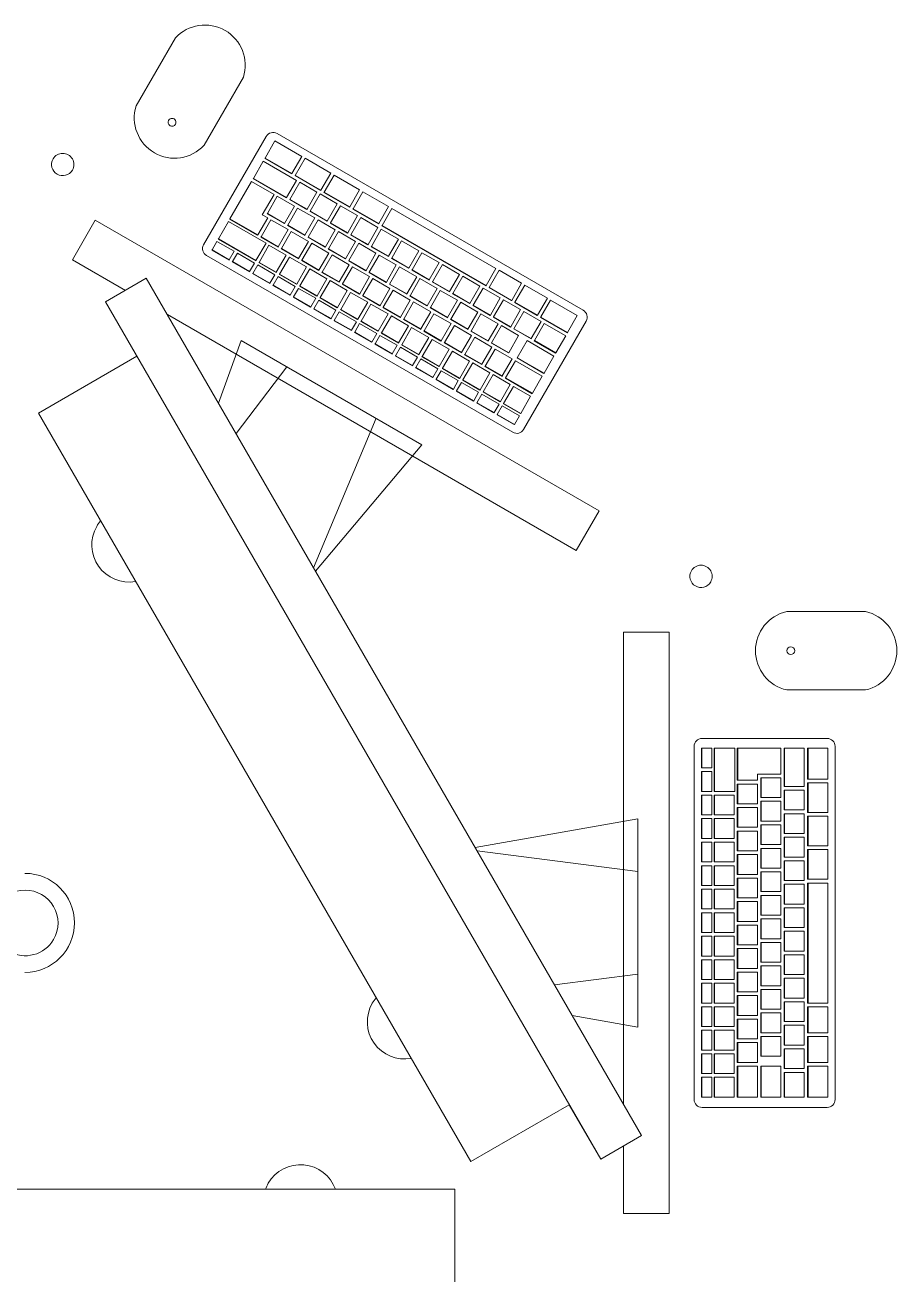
# Model space of a CAD drawing. Header units: millimetres. Extents: x 79795 to 317870, y -36033 to 97293.
# Drawn here: x 214530 to 215234, y 22509 to 23519 of the extents above; entities that cross this region are included whole.
import ezdxf

# ---------------------------------------------------------------- set-up
doc = ezdxf.new("R2010")
doc.units = ezdxf.units.MM
doc.header["$MEASUREMENT"] = 0
for name, color, linetype, lineweight in [('A-GENM', 8, 'CONTINUOUS', 9), ('E-ELEC-EQPM', 8, 'CONTINUOUS', 9), ('I-FURN', 8, 'CONTINUOUS', 9)]:
    doc.layers.add(name, color=color, linetype=linetype, lineweight=lineweight)

msp = doc.modelspace()

# ---------------------------------------------------------------- linework, layer by layer
at = {"layer": 'A-GENM'}
for p, q in [((214651.4, 23508.3), (214619.7, 23453.3)), ((214674.6, 23421.5), (214706.4, 23476.5)), ((214724.8, 23428.7), (214674.2, 23341)), ((214980.8, 23288.2), (214733.5, 23431)), ((214731.8, 23425), (214723.9, 23411.2)), ((214753.5, 23412.5), (214731.8, 23425)), ((214722.4, 23408.7), (214714.4, 23394.8)), ((214749.2, 23393.2), (214722.4, 23408.7)), ((214723.7, 23411), (214723.9, 23411.2)), ((214745.4, 23398.5), (214723.7, 23411)), ((214723.9, 23411.2), (214745.5, 23398.7)), ((214745.5, 23398.7), (214753.5, 23412.5)), ((214756.1, 23411), (214748.1, 23397.2)), ((214776.9, 23399), (214756.1, 23411)), ((214745.4, 23398.5), (214745.5, 23398.7)), ((214748, 23397), (214748.1, 23397.2)), ((214768.8, 23385), (214748, 23397)), ((214748.1, 23397.2), (214768.9, 23385.2)), ((214768.9, 23385.2), (214776.9, 23399)), ((214779.5, 23397.5), (214771.5, 23383.7)), ((214800.2, 23385.5), (214779.5, 23397.5)), ((214712.9, 23392.3), (214695.5, 23362.1)), ((214731.1, 23381.8), (214712.9, 23392.3)), ((214714.3, 23394.6), (214714.4, 23394.8)), ((214741.1, 23379.1), (214714.3, 23394.6)), ((214714.4, 23394.8), (214741.2, 23379.3)), ((214741.2, 23379.3), (214749.2, 23393.2)), ((214751.8, 23391.7), (214743.8, 23377.8)), ((214765.7, 23383.7), (214751.8, 23391.7)), ((214721.6, 23365.4), (214731.1, 23381.8)), ((214733.7, 23380.3), (214725.7, 23366.4)), ((214747.6, 23372.3), (214733.7, 23380.3)), ((214741.1, 23379.1), (214741.2, 23379.3)), ((214743.7, 23377.6), (214743.8, 23377.8)), ((214757.6, 23369.6), (214743.7, 23377.6)), ((214743.8, 23377.8), (214757.7, 23369.8)), ((214757.7, 23369.8), (214765.7, 23383.7)), ((214768.3, 23382.2), (214760.3, 23368.3)), ((214782.1, 23374.2), (214768.3, 23382.2)), ((214768.8, 23385), (214768.9, 23385.2)), ((214771.4, 23383.5), (214771.5, 23383.7)), ((214792.1, 23371.5), (214771.4, 23383.5)), ((214771.5, 23383.7), (214792.3, 23371.7)), ((214792.3, 23371.7), (214800.2, 23385.5)), ((214802.8, 23384), (214794.9, 23370.2)), ((214823.6, 23372), (214802.8, 23384)), ((214725.6, 23366.2), (214725.7, 23366.4)), ((214739.4, 23358.2), (214725.6, 23366.2)), ((214725.7, 23366.4), (214739.6, 23358.4)), ((214739.6, 23358.4), (214747.6, 23372.3)), ((214750.1, 23370.8), (214742.2, 23356.9)), ((214764, 23362.8), (214750.1, 23370.8)), ((214757.6, 23369.6), (214757.7, 23369.8)), ((214760.2, 23368.1), (214760.3, 23368.3)), ((214774, 23360.1), (214760.2, 23368.1)), ((214760.3, 23368.3), (214774.1, 23360.3)), ((214774.1, 23360.3), (214782.1, 23374.2)), ((214784.7, 23372.7), (214776.7, 23358.8)), ((214798.6, 23364.7), (214784.7, 23372.7)), ((214792.1, 23371.5), (214792.3, 23371.7)), ((214794.7, 23370), (214794.9, 23370.2)), ((214815.5, 23358), (214794.7, 23370)), ((214794.9, 23370.2), (214815.7, 23358.2)), ((214815.7, 23358.2), (214823.6, 23372)), ((214826.2, 23370.5), (214818.3, 23356.7)), ((214910.2, 23322), (214826.2, 23370.5)), ((214694.3, 23360), (214686.1, 23345.9)), ((214724.6, 23342.5), (214694.3, 23360)), ((214695.3, 23361.8), (214695.5, 23362.1)), ((214717.8, 23348.8), (214695.3, 23361.8)), ((214695.5, 23362.1), (214718, 23349.1)), ((214718, 23349.1), (214726, 23362.9)), ((214728.6, 23361.4), (214720.6, 23347.6)), ((214726, 23362.9), (214721.6, 23365.4)), ((214742.4, 23353.4), (214728.6, 23361.4)), ((214739.4, 23358.2), (214739.6, 23358.4)), ((214742, 23356.7), (214742.2, 23356.9)), ((214755.9, 23348.7), (214742, 23356.7)), ((214742.2, 23356.9), (214756, 23348.9)), ((214756, 23348.9), (214764, 23362.8)), ((214766.6, 23361.3), (214758.6, 23347.4)), ((214780.5, 23353.3), (214766.6, 23361.3)), ((214774, 23360.1), (214774.1, 23360.3)), ((214776.6, 23358.6), (214776.7, 23358.8)), ((214790.5, 23350.6), (214776.6, 23358.6)), ((214776.7, 23358.8), (214790.6, 23350.8)), ((214790.6, 23350.8), (214798.6, 23364.7)), ((214801.2, 23363.2), (214793.2, 23349.3)), ((214815, 23355.2), (214801.2, 23363.2)), ((214815.5, 23358), (214815.7, 23358.2)), ((214818.1, 23356.5), (214818.3, 23356.7)), ((214902.1, 23308), (214818.1, 23356.5)), ((214818.3, 23356.7), (214902.3, 23308.2)), ((214686, 23345.7), (214686.1, 23345.9)), ((214716.3, 23328.2), (214686, 23345.7)), ((214686.1, 23345.9), (214716.5, 23328.4)), ((214717.8, 23348.8), (214718, 23349.1)), ((214720.4, 23347.3), (214720.6, 23347.6)), ((214734.3, 23339.3), (214720.4, 23347.3)), ((214720.6, 23347.6), (214734.4, 23339.6)), ((214734.4, 23339.6), (214742.4, 23353.4)), ((214745, 23351.9), (214737, 23338.1)), ((214758.9, 23343.9), (214745, 23351.9)), ((214755.9, 23348.7), (214756, 23348.9)), ((214758.5, 23347.2), (214758.6, 23347.4)), ((214772.3, 23339.2), (214758.5, 23347.2)), ((214758.6, 23347.4), (214772.5, 23339.4)), ((214772.5, 23339.4), (214780.5, 23353.3)), ((214783.1, 23351.8), (214775.1, 23337.9)), ((214796.9, 23343.8), (214783.1, 23351.8)), ((214790.5, 23350.6), (214790.6, 23350.8)), ((214793.1, 23349.1), (214793.2, 23349.3)), ((214806.9, 23341.1), (214793.1, 23349.1)), ((214793.2, 23349.3), (214807.1, 23341.3)), ((214807.1, 23341.3), (214815, 23355.2)), ((214817.6, 23353.7), (214809.7, 23339.8)), ((214831.5, 23345.7), (214817.6, 23353.7)), ((214823.5, 23331.8), (214831.5, 23345.7)), ((214680.9, 23336.8), (214681, 23337)), ((214694.7, 23328.8), (214680.9, 23336.8)), ((214685, 23343.9), (214681, 23337)), ((214681, 23337), (214694.9, 23329)), ((214698.9, 23335.9), (214685, 23343.9)), ((214694.9, 23329), (214698.9, 23335.9)), ((214716.5, 23328.4), (214724.6, 23342.5)), ((214727, 23340.7), (214719, 23326.9)), ((214740.9, 23332.7), (214727, 23340.7)), ((214734.3, 23339.3), (214734.4, 23339.6)), ((214736.9, 23337.8), (214737, 23338.1)), ((214750.8, 23329.8), (214736.9, 23337.8)), ((214737, 23338.1), (214750.9, 23330.1)), ((214750.9, 23330.1), (214758.9, 23343.9)), ((214761.5, 23342.4), (214753.5, 23328.6)), ((214775.3, 23334.4), (214761.5, 23342.4)), ((214772.3, 23339.2), (214772.5, 23339.4)), ((214774.9, 23337.7), (214775.1, 23337.9)), ((214788.8, 23329.7), (214774.9, 23337.7)), ((214775.1, 23337.9), (214788.9, 23329.9)), ((214788.9, 23329.9), (214796.9, 23343.8)), ((214799.5, 23342.3), (214791.5, 23328.4)), ((214813.4, 23334.3), (214799.5, 23342.3)), ((214806.9, 23341.1), (214807.1, 23341.3)), ((214809.5, 23339.6), (214809.7, 23339.8)), ((214823.4, 23331.6), (214809.5, 23339.6)), ((214809.7, 23339.8), (214823.5, 23331.8)), ((214834.1, 23344.2), (214826.1, 23330.3)), ((214847.9, 23336.2), (214834.1, 23344.2)), ((214840, 23322.3), (214847.9, 23336.2)), ((214676.6, 23332.4), (214923.8, 23189.6)), ((214694.7, 23328.8), (214694.9, 23329)), ((214697.3, 23327.3), (214697.5, 23327.5)), ((214711.2, 23319.3), (214697.3, 23327.3)), ((214701.5, 23334.4), (214697.5, 23327.5)), ((214697.5, 23327.5), (214711.3, 23319.5)), ((214715.3, 23326.4), (214701.5, 23334.4)), ((214711.3, 23319.5), (214715.3, 23326.4)), ((214716.3, 23328.2), (214716.5, 23328.4)), ((214718.9, 23326.7), (214719, 23326.9)), ((214732.8, 23318.7), (214718.9, 23326.7)), ((214719, 23326.9), (214732.9, 23318.9)), ((214732.9, 23318.9), (214740.9, 23332.7)), ((214743.5, 23331.2), (214735.5, 23317.4)), ((214757.3, 23323.2), (214743.5, 23331.2)), ((214750.8, 23329.8), (214750.9, 23330.1)), ((214753.4, 23328.3), (214753.5, 23328.6)), ((214767.2, 23320.3), (214753.4, 23328.3)), ((214753.5, 23328.6), (214767.3, 23320.6)), ((214767.3, 23320.6), (214775.3, 23334.4)), ((214777.9, 23332.9), (214769.9, 23319.1)), ((214791.8, 23324.9), (214777.9, 23332.9)), ((214788.8, 23329.7), (214788.9, 23329.9)), ((214791.4, 23328.2), (214791.5, 23328.4)), ((214805.3, 23320.2), (214791.4, 23328.2)), ((214791.5, 23328.4), (214805.4, 23320.4)), ((214805.4, 23320.4), (214813.4, 23334.3)), ((214816, 23332.8), (214808, 23318.9)), ((214829.8, 23324.8), (214816, 23332.8)), ((214823.4, 23331.6), (214823.5, 23331.8)), ((214826, 23330.1), (214826.1, 23330.3)), ((214839.8, 23322.1), (214826, 23330.1)), ((214826.1, 23330.3), (214840, 23322.3)), ((214850.5, 23334.7), (214842.6, 23320.8)), ((214864.4, 23326.7), (214850.5, 23334.7)), ((214856.4, 23312.8), (214864.4, 23326.7)), ((214711.2, 23319.3), (214711.3, 23319.5)), ((214713.8, 23317.8), (214713.9, 23318)), ((214727.6, 23309.8), (214713.8, 23317.8)), ((214717.9, 23324.9), (214713.9, 23318)), ((214713.9, 23318), (214727.8, 23310)), ((214731.8, 23316.9), (214717.9, 23324.9)), ((214727.8, 23310), (214731.8, 23316.9)), ((214734.4, 23315.4), (214730.4, 23308.5)), ((214732.8, 23318.7), (214732.9, 23318.9)), ((214748.2, 23307.4), (214734.4, 23315.4)), ((214735.4, 23317.2), (214735.5, 23317.4)), ((214749.2, 23309.2), (214735.4, 23317.2)), ((214735.5, 23317.4), (214749.4, 23309.4)), ((214749.4, 23309.4), (214757.3, 23323.2)), ((214759.9, 23321.7), (214752, 23307.9)), ((214773.8, 23313.7), (214759.9, 23321.7)), ((214767.2, 23320.3), (214767.3, 23320.6)), ((214769.8, 23318.8), (214769.9, 23319.1)), ((214783.7, 23310.8), (214769.8, 23318.8)), ((214769.9, 23319.1), (214783.8, 23311.1)), ((214783.8, 23311.1), (214791.8, 23324.9)), ((214794.4, 23323.4), (214786.4, 23309.6)), ((214808.2, 23315.4), (214794.4, 23323.4)), ((214800.3, 23301.6), (214808.2, 23315.4)), ((214805.3, 23320.2), (214805.4, 23320.4)), ((214807.8, 23318.7), (214808, 23318.9)), ((214821.7, 23310.7), (214807.8, 23318.7)), ((214808, 23318.9), (214821.8, 23310.9)), ((214821.8, 23310.9), (214829.8, 23324.8)), ((214832.4, 23323.3), (214824.4, 23309.4)), ((214846.3, 23315.3), (214832.4, 23323.3)), ((214838.3, 23301.4), (214846.3, 23315.3)), ((214839.8, 23322.1), (214840, 23322.3)), ((214842.4, 23320.6), (214842.6, 23320.8)), ((214856.3, 23312.6), (214842.4, 23320.6)), ((214842.6, 23320.8), (214856.4, 23312.8)), ((214867, 23325.2), (214859, 23311.3)), ((214880.9, 23317.2), (214867, 23325.2)), ((214872.9, 23303.3), (214880.9, 23317.2)), ((214883.5, 23315.7), (214875.5, 23301.8)), ((214897.3, 23307.7), (214883.5, 23315.7)), ((214902.3, 23308.2), (214910.2, 23322)), ((214912.8, 23320.5), (214904.9, 23306.7)), ((214931, 23310), (214912.8, 23320.5)), ((214727.6, 23309.8), (214727.8, 23310)), ((214730.2, 23308.3), (214730.4, 23308.5)), ((214744.1, 23300.3), (214730.2, 23308.3)), ((214730.4, 23308.5), (214744.2, 23300.5)), ((214744.2, 23300.5), (214748.2, 23307.4)), ((214750.8, 23305.9), (214746.8, 23299)), ((214749.2, 23309.2), (214749.4, 23309.4)), ((214764.7, 23297.9), (214750.8, 23305.9)), ((214751.8, 23307.7), (214752, 23307.9)), ((214765.7, 23299.7), (214751.8, 23307.7)), ((214752, 23307.9), (214765.8, 23299.9)), ((214765.8, 23299.9), (214773.8, 23313.7)), ((214776.4, 23312.2), (214768.4, 23298.4)), ((214790.2, 23304.2), (214776.4, 23312.2)), ((214783.7, 23310.8), (214783.8, 23311.1)), ((214786.3, 23309.3), (214786.4, 23309.6)), ((214800.1, 23301.3), (214786.3, 23309.3)), ((214786.4, 23309.6), (214800.3, 23301.6)), ((214810.8, 23313.9), (214802.9, 23300.1)), ((214824.7, 23305.9), (214810.8, 23313.9)), ((214816.7, 23292.1), (214824.7, 23305.9)), ((214821.7, 23310.7), (214821.8, 23310.9)), ((214824.3, 23309.2), (214824.4, 23309.4)), ((214838.2, 23301.2), (214824.3, 23309.2)), ((214824.4, 23309.4), (214838.3, 23301.4)), ((214848.9, 23313.8), (214840.9, 23299.9)), ((214862.7, 23305.8), (214848.9, 23313.8)), ((214854.8, 23291.9), (214862.7, 23305.8)), ((214856.3, 23312.6), (214856.4, 23312.8)), ((214858.9, 23311.1), (214859, 23311.3)), ((214872.7, 23303.1), (214858.9, 23311.1)), ((214859, 23311.3), (214872.9, 23303.3)), ((214889.3, 23293.8), (214897.3, 23307.7)), ((214899.9, 23306.2), (214891.9, 23292.3)), ((214913.8, 23298.2), (214899.9, 23306.2)), ((214902.1, 23308), (214902.3, 23308.2)), ((214904.7, 23306.5), (214904.9, 23306.7)), ((214922.9, 23296), (214904.7, 23306.5)), ((214904.9, 23306.7), (214923, 23296.2)), ((214923, 23296.2), (214931, 23310)), ((214933.6, 23308.5), (214925.6, 23294.7)), ((214951.8, 23298), (214933.6, 23308.5)), ((214744.1, 23300.3), (214744.2, 23300.5)), ((214746.7, 23298.8), (214746.8, 23299)), ((214760.6, 23290.8), (214746.7, 23298.8)), ((214746.8, 23299), (214760.7, 23291)), ((214760.7, 23291), (214764.7, 23297.9)), ((214767.3, 23296.4), (214763.3, 23289.5)), ((214765.7, 23299.7), (214765.8, 23299.9)), ((214781.1, 23288.4), (214767.3, 23296.4)), ((214768.3, 23298.2), (214768.4, 23298.4)), ((214782.1, 23290.2), (214768.3, 23298.2)), ((214768.4, 23298.4), (214782.3, 23290.4)), ((214782.3, 23290.4), (214790.2, 23304.2)), ((214792.8, 23302.7), (214784.9, 23288.9)), ((214806.7, 23294.7), (214792.8, 23302.7)), ((214800.1, 23301.3), (214800.3, 23301.6)), ((214802.7, 23299.8), (214802.9, 23300.1)), ((214816.6, 23291.8), (214802.7, 23299.8)), ((214802.9, 23300.1), (214816.7, 23292.1)), ((214827.3, 23304.4), (214819.3, 23290.6)), ((214841.1, 23296.4), (214827.3, 23304.4)), ((214833.2, 23282.6), (214841.1, 23296.4)), ((214838.2, 23301.2), (214838.3, 23301.4)), ((214840.8, 23299.7), (214840.9, 23299.9)), ((214854.6, 23291.7), (214840.8, 23299.7)), ((214840.9, 23299.9), (214854.8, 23291.9)), ((214865.3, 23304.3), (214857.4, 23290.4)), ((214879.2, 23296.3), (214865.3, 23304.3)), ((214871.2, 23282.4), (214879.2, 23296.3)), ((214872.7, 23303.1), (214872.9, 23303.3)), ((214875.3, 23301.6), (214875.5, 23301.8)), ((214889.2, 23293.6), (214875.3, 23301.6)), ((214875.5, 23301.8), (214889.3, 23293.8)), ((214905.8, 23284.3), (214913.8, 23298.2)), ((214916.4, 23296.7), (214908.4, 23282.8)), ((214930.2, 23288.7), (214916.4, 23296.7)), ((214922.9, 23296), (214923, 23296.2)), ((214943.8, 23284.2), (214951.8, 23298)), ((214954.4, 23296.5), (214946.5, 23282.8)), ((214976, 23284), (214954.4, 23296.5)), ((214760.6, 23290.8), (214760.7, 23291)), ((214763.2, 23289.3), (214763.3, 23289.5)), ((214777, 23281.3), (214763.2, 23289.3)), ((214763.3, 23289.5), (214777.2, 23281.5)), ((214777.2, 23281.5), (214781.1, 23288.4)), ((214783.7, 23286.9), (214779.7, 23280)), ((214782.1, 23290.2), (214782.3, 23290.4)), ((214797.6, 23278.9), (214783.7, 23286.9)), ((214784.7, 23288.7), (214784.9, 23288.9)), ((214798.6, 23280.7), (214784.7, 23288.7)), ((214784.9, 23288.9), (214798.7, 23280.9)), ((214798.7, 23280.9), (214806.7, 23294.7)), ((214809.3, 23293.2), (214801.3, 23279.4)), ((214823.2, 23285.2), (214809.3, 23293.2)), ((214815.2, 23271.4), (214823.2, 23285.2)), ((214816.6, 23291.8), (214816.7, 23292.1)), ((214819.2, 23290.3), (214819.3, 23290.6)), ((214833, 23282.3), (214819.2, 23290.3)), ((214819.3, 23290.6), (214833.2, 23282.6)), ((214843.7, 23294.9), (214835.8, 23281.1)), ((214857.6, 23286.9), (214843.7, 23294.9)), ((214849.6, 23273.1), (214857.6, 23286.9)), ((214860.2, 23285.4), (214852.2, 23271.6)), ((214854.6, 23291.7), (214854.8, 23291.9)), ((214857.2, 23290.2), (214857.4, 23290.4)), ((214871.1, 23282.2), (214857.2, 23290.2)), ((214857.4, 23290.4), (214871.2, 23282.4)), ((214874.1, 23277.4), (214860.2, 23285.4)), ((214881.8, 23294.8), (214873.8, 23280.9)), ((214895.6, 23286.8), (214881.8, 23294.8)), ((214887.7, 23272.9), (214895.6, 23286.8)), ((214889.2, 23293.6), (214889.3, 23293.8)), ((214898.2, 23285.3), (214890.3, 23271.4)), ((214891.8, 23292.1), (214891.9, 23292.3)), ((214905.6, 23284.1), (214891.8, 23292.1)), ((214891.9, 23292.3), (214905.8, 23284.3)), ((214912.1, 23277.3), (214898.2, 23285.3)), ((214922.2, 23274.8), (214930.2, 23288.7)), ((214932.8, 23287.2), (214924.8, 23273.3)), ((214925.5, 23294.5), (214925.6, 23294.7)), ((214943.7, 23284), (214925.5, 23294.5)), ((214925.6, 23294.7), (214943.8, 23284.2)), ((214946.7, 23279.2), (214932.8, 23287.2)), ((214777, 23281.3), (214777.2, 23281.5)), ((214779.6, 23279.8), (214779.7, 23280)), ((214793.5, 23271.8), (214779.6, 23279.8)), ((214779.7, 23280), (214793.6, 23272)), ((214793.6, 23272), (214797.6, 23278.9)), ((214800.2, 23277.4), (214796.2, 23270.5)), ((214798.6, 23280.7), (214798.7, 23280.9)), ((214814, 23269.4), (214800.2, 23277.4)), ((214801.2, 23279.2), (214801.3, 23279.4)), ((214815, 23271.2), (214801.2, 23279.2)), ((214801.3, 23279.4), (214815.2, 23271.4)), ((214825.8, 23283.7), (214817.8, 23269.9)), ((214839.6, 23275.7), (214825.8, 23283.7)), ((214831.6, 23261.9), (214839.6, 23275.7)), ((214833, 23282.3), (214833.2, 23282.6)), ((214835.6, 23280.8), (214835.8, 23281.1)), ((214849.5, 23272.8), (214835.6, 23280.8)), ((214835.8, 23281.1), (214849.6, 23273.1)), ((214866.1, 23263.6), (214874.1, 23277.4)), ((214876.7, 23275.9), (214868.7, 23262.1)), ((214871.1, 23282.2), (214871.2, 23282.4)), ((214873.7, 23280.7), (214873.8, 23280.9)), ((214887.5, 23272.7), (214873.7, 23280.7)), ((214873.8, 23280.9), (214887.7, 23272.9)), ((214890.5, 23267.9), (214876.7, 23275.9)), ((214904.1, 23263.4), (214912.1, 23277.3)), ((214905.6, 23284.1), (214905.8, 23284.3)), ((214914.7, 23275.8), (214906.7, 23261.9)), ((214908.2, 23282.6), (214908.4, 23282.8)), ((214922.1, 23274.6), (214908.2, 23282.6)), ((214908.4, 23282.8), (214922.2, 23274.8)), ((214928.6, 23267.8), (214914.7, 23275.8)), ((214922.1, 23274.6), (214922.2, 23274.8)), ((214932.5, 23191.9), (214983.1, 23279.5)), ((214938.7, 23265.3), (214946.7, 23279.2)), ((214949.3, 23277.6), (214941.3, 23263.8)), ((214943.7, 23284), (214943.8, 23284.2)), ((214946.3, 23282.5), (214946.4, 23282.7)), ((214967.9, 23270), (214946.3, 23282.5)), ((214946.4, 23282.7), (214968.1, 23270.2)), ((214966.6, 23267.6), (214949.3, 23277.6)), ((214968.1, 23270.2), (214976, 23284)), ((214793.5, 23271.8), (214793.6, 23272)), ((214796.1, 23270.3), (214796.2, 23270.5)), ((214809.9, 23262.3), (214796.1, 23270.3)), ((214796.2, 23270.5), (214810.1, 23262.5)), ((214810.1, 23262.5), (214814, 23269.4)), ((214816.6, 23267.9), (214812.7, 23261)), ((214815, 23271.2), (214815.2, 23271.4)), ((214830.5, 23259.9), (214816.6, 23267.9)), ((214817.6, 23269.7), (214817.8, 23269.9)), ((214831.5, 23261.7), (214817.6, 23269.7)), ((214817.8, 23269.9), (214831.6, 23261.9)), ((214842.2, 23274.2), (214834.2, 23260.4)), ((214856.1, 23266.2), (214842.2, 23274.2)), ((214848.1, 23252.4), (214856.1, 23266.2)), ((214849.5, 23272.8), (214849.6, 23273.1)), ((214858.7, 23264.7), (214850.7, 23250.9)), ((214852.1, 23271.3), (214852.2, 23271.6)), ((214865.9, 23263.3), (214852.1, 23271.3)), ((214852.2, 23271.6), (214866.1, 23263.6)), ((214872.5, 23256.7), (214858.7, 23264.7)), ((214882.5, 23254.1), (214890.5, 23267.9)), ((214893.1, 23266.4), (214885.1, 23252.6)), ((214887.5, 23272.7), (214887.7, 23272.9)), ((214890.1, 23271.2), (214890.3, 23271.4)), ((214904, 23263.2), (214890.1, 23271.2)), ((214890.3, 23271.4), (214904.1, 23263.4)), ((214907, 23258.4), (214893.1, 23266.4)), ((214920.6, 23253.9), (214928.6, 23267.8)), ((214924.7, 23273.1), (214924.8, 23273.3)), ((214938.6, 23265.1), (214924.7, 23273.1)), ((214924.8, 23273.3), (214938.7, 23265.3)), ((214938.6, 23265.1), (214938.7, 23265.3)), ((214958.6, 23253.8), (214966.6, 23267.6)), ((214967.9, 23270), (214968.1, 23270.2)), ((214809.9, 23262.3), (214810.1, 23262.5)), ((214812.5, 23260.8), (214812.7, 23261)), ((214826.4, 23252.8), (214812.5, 23260.8)), ((214812.7, 23261), (214826.5, 23253)), ((214826.5, 23253), (214830.5, 23259.9)), ((214833.1, 23258.4), (214829.1, 23251.5)), ((214831.5, 23261.7), (214831.6, 23261.9)), ((214847, 23250.4), (214833.1, 23258.4)), ((214834.1, 23260.2), (214834.2, 23260.4)), ((214847.9, 23252.2), (214834.1, 23260.2)), ((214834.2, 23260.4), (214848.1, 23252.4)), ((214864.5, 23242.9), (214872.5, 23256.7)), ((214865.9, 23263.3), (214866.1, 23263.6)), ((214875.1, 23255.2), (214867.1, 23241.4)), ((214868.5, 23261.8), (214868.7, 23262.1)), ((214882.4, 23253.8), (214868.5, 23261.8)), ((214868.7, 23262.1), (214882.5, 23254.1)), ((214889, 23247.2), (214875.1, 23255.2)), ((214899, 23244.6), (214907, 23258.4)), ((214909.6, 23256.9), (214901.6, 23243.1)), ((214904, 23263.2), (214904.1, 23263.4)), ((214906.6, 23261.7), (214906.7, 23261.9)), ((214920.4, 23253.7), (214906.6, 23261.7)), ((214906.7, 23261.9), (214920.6, 23253.9)), ((214923.4, 23248.9), (214909.6, 23256.9)), ((214935.5, 23263.7), (214927.5, 23249.9)), ((214957.1, 23251.2), (214935.5, 23263.7)), ((214941.2, 23263.6), (214941.3, 23263.8)), ((214958.5, 23253.6), (214941.2, 23263.6)), ((214941.3, 23263.8), (214958.6, 23253.8)), ((214826.4, 23252.8), (214826.5, 23253)), ((214829, 23251.3), (214829.1, 23251.5)), ((214842.8, 23243.3), (214829, 23251.3)), ((214829.1, 23251.5), (214843, 23243.5)), ((214843, 23243.5), (214847, 23250.4)), ((214849.6, 23248.9), (214845.6, 23242)), ((214847.9, 23252.2), (214848.1, 23252.4)), ((214863.4, 23240.9), (214849.6, 23248.9)), ((214850.5, 23250.7), (214850.7, 23250.9)), ((214864.4, 23242.7), (214850.5, 23250.7)), ((214850.7, 23250.9), (214864.5, 23242.9)), ((214881, 23233.4), (214889, 23247.2)), ((214882.4, 23253.8), (214882.5, 23254.1)), ((214891.6, 23245.7), (214883.6, 23231.9)), ((214885, 23252.3), (214885.1, 23252.6)), ((214898.8, 23244.3), (214885, 23252.3)), ((214885.1, 23252.6), (214899, 23244.6)), ((214905.4, 23237.7), (214891.6, 23245.7)), ((214898.8, 23244.3), (214899, 23244.6)), ((214915.4, 23235.1), (214923.4, 23248.9)), ((214926, 23247.4), (214918, 23233.6)), ((214920.4, 23253.7), (214920.6, 23253.9)), ((214947.7, 23234.9), (214926, 23247.4)), ((214927.4, 23249.7), (214927.5, 23249.9)), ((214949, 23237.2), (214927.4, 23249.7)), ((214927.5, 23249.9), (214949.1, 23237.4)), ((214949.1, 23237.4), (214957.1, 23251.2)), ((214958.5, 23253.6), (214958.6, 23253.8)), ((214842.8, 23243.3), (214843, 23243.5)), ((214845.4, 23241.8), (214845.6, 23242)), ((214859.3, 23233.8), (214845.4, 23241.8)), ((214845.6, 23242), (214859.4, 23234)), ((214859.4, 23234), (214863.4, 23240.9)), ((214866, 23239.4), (214862, 23232.5)), ((214864.4, 23242.7), (214864.5, 23242.9)), ((214879.9, 23231.4), (214866, 23239.4)), ((214867, 23241.2), (214867.1, 23241.4)), ((214880.9, 23233.2), (214867, 23241.2)), ((214867.1, 23241.4), (214881, 23233.4)), ((214897.5, 23223.9), (214905.4, 23237.7)), ((214908, 23236.2), (214900, 23222.4)), ((214901.4, 23242.8), (214901.6, 23243.1)), ((214915.3, 23234.8), (214901.4, 23242.8)), ((214901.6, 23243.1), (214915.4, 23235.1)), ((214921.9, 23228.2), (214908, 23236.2)), ((214915.3, 23234.8), (214915.4, 23235.1)), ((214939.7, 23221.1), (214947.7, 23234.9)), ((214949, 23237.2), (214949.1, 23237.4)), ((214859.3, 23233.8), (214859.4, 23234)), ((214861.9, 23232.3), (214862, 23232.5)), ((214875.7, 23224.3), (214861.9, 23232.3)), ((214862, 23232.5), (214875.9, 23224.5)), ((214875.7, 23224.3), (214875.9, 23224.5)), ((214875.9, 23224.5), (214879.9, 23231.4)), ((214882.5, 23229.9), (214878.5, 23223)), ((214880.9, 23233.2), (214881, 23233.4)), ((214896.3, 23221.9), (214882.5, 23229.9)), ((214883.5, 23231.7), (214883.6, 23231.9)), ((214897.3, 23223.7), (214883.5, 23231.7)), ((214883.6, 23231.9), (214897.5, 23223.9)), ((214913.9, 23214.4), (214921.9, 23228.2)), ((214924.5, 23226.7), (214916.5, 23212.9)), ((214917.9, 23233.3), (214918, 23233.6)), ((214939.5, 23220.8), (214917.9, 23233.3)), ((214918, 23233.6), (214939.7, 23221.1)), ((214938.3, 23218.7), (214924.5, 23226.7)), ((214878.3, 23222.8), (214878.5, 23223)), ((214892.2, 23214.8), (214878.3, 23222.8)), ((214878.5, 23223), (214892.3, 23215)), ((214892.2, 23214.8), (214892.3, 23215)), ((214892.3, 23215), (214896.3, 23221.9)), ((214898.9, 23220.4), (214894.9, 23213.5)), ((214897.3, 23223.7), (214897.5, 23223.9)), ((214912.8, 23212.4), (214898.9, 23220.4)), ((214899.9, 23222.2), (214900, 23222.4)), ((214913.8, 23214.2), (214899.9, 23222.2)), ((214900, 23222.4), (214913.9, 23214.4)), ((214913.8, 23214.2), (214913.9, 23214.4)), ((214930.4, 23204.9), (214938.3, 23218.7)), ((214939.5, 23220.8), (214939.7, 23221.1)), ((214894.8, 23213.3), (214894.9, 23213.5)), ((214908.6, 23205.3), (214894.8, 23213.3)), ((214894.9, 23213.5), (214908.8, 23205.5)), ((214908.6, 23205.3), (214908.8, 23205.5)), ((214908.8, 23205.5), (214912.8, 23212.4)), ((214915.4, 23210.9), (214911.4, 23204)), ((214929.2, 23202.9), (214915.4, 23210.9)), ((214916.4, 23212.7), (214916.5, 23212.9)), ((214930.2, 23204.7), (214916.4, 23212.7)), ((214916.5, 23212.9), (214930.4, 23204.9)), ((214930.2, 23204.7), (214930.4, 23204.9)), ((214911.2, 23203.8), (214911.4, 23204)), ((214925.1, 23195.8), (214911.2, 23203.8)), ((214911.4, 23204), (214925.2, 23196)), ((214925.1, 23195.8), (214925.2, 23196)), ((214925.2, 23196), (214929.2, 23202.9)), ((215208.8, 23044.9), (215145.3, 23044.9)), ((215145.3, 22981.4), (215208.8, 22981.4)), ((215177.8, 22942.2), (215076.7, 22942.2)), ((215070.3, 22935.9), (215070.3, 22650.4)), ((215076.3, 22918.4), (215076.3, 22934.4)), ((215076.3, 22934.4), (215076.6, 22934.4)), ((215084.6, 22934.4), (215076.6, 22934.4)), ((215076.6, 22934.4), (215076.6, 22918.4)), ((215084.6, 22918.4), (215084.6, 22934.4)), ((215086.5, 22899.4), (215086.5, 22934.4)), ((215086.5, 22934.4), (215086.8, 22934.4)), ((215103.1, 22934.4), (215086.8, 22934.4)), ((215086.8, 22934.4), (215086.8, 22899.4)), ((215103.1, 22899.4), (215103.1, 22934.4)), ((215105.2, 22908.4), (215105.2, 22934.4)), ((215105.2, 22934.4), (215105.5, 22934.4)), ((215140.4, 22934.4), (215105.5, 22934.4)), ((215105.5, 22934.4), (215105.5, 22908.4)), ((215140.4, 22913.4), (215140.4, 22934.4)), ((215143.1, 22903.4), (215143.1, 22934.4)), ((215143.1, 22934.4), (215143.3, 22934.4)), ((215159.3, 22934.4), (215143.3, 22934.4)), ((215143.3, 22934.4), (215143.3, 22903.4)), ((215159.3, 22903.4), (215159.3, 22934.4)), ((215162, 22909.4), (215162, 22934.4)), ((215162, 22934.4), (215162.3, 22934.4)), ((215178.2, 22934.4), (215162.3, 22934.4)), ((215162.3, 22934.4), (215162.3, 22909.4)), ((215178.2, 22909.4), (215178.2, 22934.4)), ((215184.2, 22650.4), (215184.2, 22935.9)), ((215076.3, 22918.4), (215076.6, 22918.4)), ((215076.3, 22899.4), (215076.3, 22915.4)), ((215076.3, 22915.4), (215076.6, 22915.4)), ((215076.6, 22918.4), (215084.6, 22918.4)), ((215084.6, 22915.4), (215076.6, 22915.4)), ((215076.6, 22915.4), (215076.6, 22899.4)), ((215084.6, 22899.4), (215084.6, 22915.4)), ((215121.4, 22908.4), (215121.4, 22913.4)), ((215121.4, 22913.4), (215140.4, 22913.4)), ((215105.2, 22908.4), (215105.5, 22908.4)), ((215105.2, 22889.4), (215105.2, 22905.4)), ((215105.2, 22905.4), (215105.5, 22905.4)), ((215105.5, 22908.4), (215121.4, 22908.4)), ((215121.4, 22905.4), (215105.5, 22905.4)), ((215105.5, 22905.4), (215105.5, 22889.4)), ((215121.4, 22889.4), (215121.4, 22905.4)), ((215124.1, 22894.4), (215124.1, 22910.4)), ((215124.1, 22910.4), (215124.4, 22910.4)), ((215140.4, 22910.4), (215124.4, 22910.4)), ((215124.4, 22910.4), (215124.4, 22894.4)), ((215140.4, 22894.4), (215140.4, 22910.4)), ((215143.1, 22903.4), (215143.3, 22903.4)), ((215143.3, 22903.4), (215159.3, 22903.4)), ((215162, 22909.4), (215162.3, 22909.4)), ((215162, 22882.4), (215162, 22906.4)), ((215162, 22906.4), (215162.3, 22906.4)), ((215162.3, 22909.4), (215178.2, 22909.4)), ((215178.2, 22906.4), (215162.3, 22906.4)), ((215162.3, 22906.4), (215162.3, 22882.4)), ((215178.2, 22882.4), (215178.2, 22906.4)), ((215076.3, 22899.4), (215076.6, 22899.4)), ((215076.3, 22880.4), (215076.3, 22896.4)), ((215076.3, 22896.4), (215076.6, 22896.4)), ((215076.6, 22899.4), (215084.6, 22899.4)), ((215084.6, 22896.4), (215076.6, 22896.4)), ((215076.6, 22896.4), (215076.6, 22880.4)), ((215084.6, 22880.4), (215084.6, 22896.4)), ((215086.5, 22899.4), (215086.8, 22899.4)), ((215086.5, 22880.4), (215086.5, 22896.4)), ((215086.5, 22896.4), (215086.8, 22896.4)), ((215086.8, 22899.4), (215103.1, 22899.4)), ((215102.8, 22896.4), (215086.8, 22896.4)), ((215086.8, 22896.4), (215086.8, 22880.4)), ((215102.8, 22880.4), (215102.8, 22896.4)), ((215124.1, 22894.4), (215124.4, 22894.4)), ((215124.1, 22875.4), (215124.1, 22891.4)), ((215124.1, 22891.4), (215124.4, 22891.4)), ((215124.4, 22894.4), (215140.4, 22894.4)), ((215140.4, 22891.4), (215124.4, 22891.4)), ((215124.4, 22891.4), (215124.4, 22875.4)), ((215140.4, 22875.4), (215140.4, 22891.4)), ((215143.1, 22884.4), (215143.1, 22900.4)), ((215143.1, 22900.4), (215143.3, 22900.4)), ((215159.3, 22900.4), (215143.3, 22900.4)), ((215143.3, 22900.4), (215143.3, 22884.4)), ((215159.3, 22884.4), (215159.3, 22900.4)), ((215105.2, 22889.4), (215105.5, 22889.4)), ((215105.2, 22870.4), (215105.2, 22886.4)), ((215105.2, 22886.4), (215105.5, 22886.4)), ((215105.5, 22889.4), (215121.4, 22889.4)), ((215121.4, 22886.4), (215105.5, 22886.4)), ((215105.5, 22886.4), (215105.5, 22870.4)), ((215121.4, 22870.4), (215121.4, 22886.4)), ((215143.1, 22884.4), (215143.3, 22884.4)), ((215143.1, 22865.4), (215143.1, 22881.4)), ((215143.1, 22881.4), (215143.3, 22881.4)), ((215143.3, 22884.4), (215159.3, 22884.4)), ((215159.3, 22881.4), (215143.3, 22881.4)), ((215143.3, 22881.4), (215143.3, 22865.4)), ((215159.3, 22865.4), (215159.3, 22881.4)), ((215162, 22882.4), (215162.3, 22882.4)), ((215162.3, 22882.4), (215178.2, 22882.4)), ((215076.3, 22880.4), (215076.6, 22880.4)), ((215076.3, 22861.4), (215076.3, 22877.4)), ((215076.3, 22877.4), (215076.6, 22877.4)), ((215076.6, 22880.4), (215084.6, 22880.4)), ((215084.6, 22877.4), (215076.6, 22877.4)), ((215076.6, 22877.4), (215076.6, 22861.4)), ((215084.6, 22861.4), (215084.6, 22877.4)), ((215086.5, 22880.4), (215086.8, 22880.4)), ((215086.5, 22861.4), (215086.5, 22877.4)), ((215086.5, 22877.4), (215086.8, 22877.4)), ((215086.8, 22880.4), (215102.8, 22880.4)), ((215102.8, 22877.4), (215086.8, 22877.4)), ((215086.8, 22877.4), (215086.8, 22861.4)), ((215102.8, 22861.4), (215102.8, 22877.4)), ((215124.1, 22875.4), (215124.4, 22875.4)), ((215124.1, 22856.4), (215124.1, 22872.4)), ((215124.1, 22872.4), (215124.4, 22872.4)), ((215124.4, 22875.4), (215140.4, 22875.4)), ((215140.4, 22872.4), (215124.4, 22872.4)), ((215124.4, 22872.4), (215124.4, 22856.4)), ((215140.4, 22856.4), (215140.4, 22872.4)), ((215162, 22855.4), (215162, 22879.4)), ((215162, 22879.4), (215162.3, 22879.4)), ((215178.2, 22879.4), (215162.3, 22879.4)), ((215162.3, 22879.4), (215162.3, 22855.4)), ((215178.2, 22855.4), (215178.2, 22879.4)), ((215076.3, 22861.4), (215076.6, 22861.4)), ((215076.6, 22861.4), (215084.6, 22861.4)), ((215086.5, 22861.4), (215086.8, 22861.4)), ((215086.8, 22861.4), (215102.8, 22861.4)), ((215105.2, 22870.4), (215105.5, 22870.4)), ((215105.2, 22851.4), (215105.2, 22867.4)), ((215105.2, 22867.4), (215105.5, 22867.4)), ((215105.5, 22870.4), (215121.4, 22870.4)), ((215121.4, 22867.4), (215105.5, 22867.4)), ((215105.5, 22867.4), (215105.5, 22851.4)), ((215121.4, 22851.4), (215121.4, 22867.4)), ((215143.1, 22865.4), (215143.3, 22865.4)), ((215143.1, 22846.4), (215143.1, 22862.4)), ((215143.1, 22862.4), (215143.3, 22862.4)), ((215143.3, 22865.4), (215159.3, 22865.4)), ((215159.3, 22862.4), (215143.3, 22862.4)), ((215143.3, 22862.4), (215143.3, 22846.4)), ((215159.3, 22846.4), (215159.3, 22862.4)), ((215076.3, 22842.4), (215076.3, 22858.4)), ((215076.3, 22858.4), (215076.6, 22858.4)), ((215084.6, 22858.4), (215076.6, 22858.4)), ((215076.6, 22858.4), (215076.6, 22842.4)), ((215084.6, 22842.4), (215084.6, 22858.4)), ((215086.5, 22842.4), (215086.5, 22858.4)), ((215086.5, 22858.4), (215086.8, 22858.4)), ((215102.8, 22858.4), (215086.8, 22858.4)), ((215086.8, 22858.4), (215086.8, 22842.4)), ((215102.8, 22842.4), (215102.8, 22858.4)), ((215105.2, 22851.4), (215105.5, 22851.4)), ((215105.5, 22851.4), (215121.4, 22851.4)), ((215124.1, 22856.4), (215124.4, 22856.4)), ((215124.1, 22837.4), (215124.1, 22853.4)), ((215124.1, 22853.4), (215124.4, 22853.4)), ((215124.4, 22856.4), (215140.4, 22856.4)), ((215140.4, 22853.4), (215124.4, 22853.4)), ((215124.4, 22853.4), (215124.4, 22837.4)), ((215140.4, 22837.4), (215140.4, 22853.4)), ((215162, 22855.4), (215162.3, 22855.4)), ((215162, 22828.4), (215162, 22852.4)), ((215162, 22852.4), (215162.3, 22852.4)), ((215162.3, 22855.4), (215178.2, 22855.4)), ((215178.2, 22852.4), (215162.3, 22852.4)), ((215162.3, 22852.4), (215162.3, 22828.4)), ((215178.2, 22828.4), (215178.2, 22852.4)), ((215076.3, 22842.4), (215076.6, 22842.4)), ((215076.6, 22842.4), (215084.6, 22842.4)), ((215086.5, 22842.4), (215086.8, 22842.4)), ((215086.8, 22842.4), (215102.8, 22842.4)), ((215105.2, 22832.4), (215105.2, 22848.4)), ((215105.2, 22848.4), (215105.5, 22848.4)), ((215121.4, 22848.4), (215105.5, 22848.4)), ((215105.5, 22848.4), (215105.5, 22832.4)), ((215121.4, 22832.4), (215121.4, 22848.4)), ((215143.1, 22846.4), (215143.3, 22846.4)), ((215143.1, 22827.4), (215143.1, 22843.4)), ((215143.1, 22843.4), (215143.3, 22843.4)), ((215143.3, 22846.4), (215159.3, 22846.4)), ((215159.3, 22843.4), (215143.3, 22843.4)), ((215143.3, 22843.4), (215143.3, 22827.4)), ((215159.3, 22827.4), (215159.3, 22843.4)), ((215076.3, 22823.4), (215076.3, 22839.4)), ((215076.3, 22839.4), (215076.6, 22839.4)), ((215084.6, 22839.4), (215076.6, 22839.4)), ((215076.6, 22839.4), (215076.6, 22823.4)), ((215084.6, 22823.4), (215084.6, 22839.4)), ((215086.5, 22823.4), (215086.5, 22839.4)), ((215086.5, 22839.4), (215086.8, 22839.4)), ((215102.8, 22839.4), (215086.8, 22839.4)), ((215086.8, 22839.4), (215086.8, 22823.4)), ((215102.8, 22823.4), (215102.8, 22839.4)), ((215105.2, 22832.4), (215105.5, 22832.4)), ((215105.5, 22832.4), (215121.4, 22832.4)), ((215124.1, 22837.4), (215124.4, 22837.4)), ((215124.1, 22818.4), (215124.1, 22834.4)), ((215124.1, 22834.4), (215124.4, 22834.4)), ((215124.4, 22837.4), (215140.4, 22837.4)), ((215140.4, 22834.4), (215124.4, 22834.4)), ((215124.4, 22834.4), (215124.4, 22818.4)), ((215140.4, 22818.4), (215140.4, 22834.4)), ((215076.3, 22823.4), (215076.6, 22823.4)), ((215076.6, 22823.4), (215084.6, 22823.4)), ((215086.5, 22823.4), (215086.8, 22823.4)), ((215086.8, 22823.4), (215102.8, 22823.4)), ((215105.2, 22813.4), (215105.2, 22829.4)), ((215105.2, 22829.4), (215105.5, 22829.4)), ((215121.4, 22829.4), (215105.5, 22829.4)), ((215105.5, 22829.4), (215105.5, 22813.4)), ((215121.4, 22813.4), (215121.4, 22829.4)), ((215143.1, 22827.4), (215143.3, 22827.4)), ((215143.1, 22808.4), (215143.1, 22824.4)), ((215143.1, 22824.4), (215143.3, 22824.4)), ((215143.3, 22827.4), (215159.3, 22827.4)), ((215159.3, 22824.4), (215143.3, 22824.4)), ((215143.3, 22824.4), (215143.3, 22808.4)), ((215159.3, 22808.4), (215159.3, 22824.4)), ((215162, 22828.4), (215162.3, 22828.4)), ((215162, 22728.4), (215162, 22825.4)), ((215162, 22825.4), (215162.3, 22825.4)), ((215162.3, 22828.4), (215178.2, 22828.4)), ((215178.2, 22825.4), (215162.3, 22825.4)), ((215162.3, 22825.4), (215162.3, 22728.4)), ((215178.2, 22728.4), (215178.2, 22825.4)), ((215076.3, 22804.4), (215076.3, 22820.4)), ((215076.3, 22820.4), (215076.6, 22820.4)), ((215084.6, 22820.4), (215076.6, 22820.4)), ((215076.6, 22820.4), (215076.6, 22804.4)), ((215084.6, 22804.4), (215084.6, 22820.4)), ((215086.5, 22804.4), (215086.5, 22820.4)), ((215086.5, 22820.4), (215086.8, 22820.4)), ((215102.8, 22820.4), (215086.8, 22820.4)), ((215086.8, 22820.4), (215086.8, 22804.4)), ((215102.8, 22804.4), (215102.8, 22820.4)), ((215105.2, 22813.4), (215105.5, 22813.4)), ((215105.5, 22813.4), (215121.4, 22813.4)), ((215124.1, 22818.4), (215124.4, 22818.4)), ((215124.1, 22799.4), (215124.1, 22815.4)), ((215124.1, 22815.4), (215124.4, 22815.4)), ((215124.4, 22818.4), (215140.4, 22818.4)), ((215140.4, 22815.4), (215124.4, 22815.4)), ((215124.4, 22815.4), (215124.4, 22799.4)), ((215140.4, 22799.4), (215140.4, 22815.4)), ((215076.3, 22804.4), (215076.6, 22804.4)), ((215076.3, 22785.4), (215076.3, 22801.4)), ((215076.3, 22801.4), (215076.6, 22801.4)), ((215076.6, 22804.4), (215084.6, 22804.4)), ((215084.6, 22801.4), (215076.6, 22801.4)), ((215076.6, 22801.4), (215076.6, 22785.4)), ((215084.6, 22785.4), (215084.6, 22801.4)), ((215086.5, 22804.4), (215086.8, 22804.4)), ((215086.5, 22785.4), (215086.5, 22801.4)), ((215086.5, 22801.4), (215086.8, 22801.4)), ((215086.8, 22804.4), (215102.8, 22804.4)), ((215102.8, 22801.4), (215086.8, 22801.4)), ((215086.8, 22801.4), (215086.8, 22785.4)), ((215102.8, 22785.4), (215102.8, 22801.4)), ((215105.2, 22794.4), (215105.2, 22810.4)), ((215105.2, 22810.4), (215105.5, 22810.4)), ((215121.4, 22810.4), (215105.5, 22810.4)), ((215105.5, 22810.4), (215105.5, 22794.4)), ((215121.4, 22794.4), (215121.4, 22810.4)), ((215143.1, 22808.4), (215143.3, 22808.4)), ((215143.1, 22789.4), (215143.1, 22805.4)), ((215143.1, 22805.4), (215143.3, 22805.4)), ((215143.3, 22808.4), (215159.3, 22808.4)), ((215159.3, 22805.4), (215143.3, 22805.4)), ((215143.3, 22805.4), (215143.3, 22789.4)), ((215159.3, 22789.4), (215159.3, 22805.4)), ((215105.2, 22794.4), (215105.5, 22794.4)), ((215105.2, 22775.4), (215105.2, 22791.4)), ((215105.2, 22791.4), (215105.5, 22791.4)), ((215105.5, 22794.4), (215121.4, 22794.4)), ((215121.4, 22791.4), (215105.5, 22791.4)), ((215105.5, 22791.4), (215105.5, 22775.4)), ((215121.4, 22775.4), (215121.4, 22791.4)), ((215124.1, 22799.4), (215124.4, 22799.4)), ((215124.1, 22780.4), (215124.1, 22796.4)), ((215124.1, 22796.4), (215124.4, 22796.4)), ((215124.4, 22799.4), (215140.4, 22799.4)), ((215140.4, 22796.4), (215124.4, 22796.4)), ((215124.4, 22796.4), (215124.4, 22780.4)), ((215140.4, 22780.4), (215140.4, 22796.4)), ((215076.3, 22785.4), (215076.6, 22785.4)), ((215076.3, 22766.4), (215076.3, 22782.4)), ((215076.3, 22782.4), (215076.6, 22782.4)), ((215076.6, 22785.4), (215084.6, 22785.4)), ((215084.6, 22782.4), (215076.6, 22782.4)), ((215076.6, 22782.4), (215076.6, 22766.4)), ((215084.6, 22766.4), (215084.6, 22782.4)), ((215086.5, 22785.4), (215086.8, 22785.4)), ((215086.5, 22766.4), (215086.5, 22782.4)), ((215086.5, 22782.4), (215086.8, 22782.4)), ((215086.8, 22785.4), (215102.8, 22785.4)), ((215102.8, 22782.4), (215086.8, 22782.4)), ((215086.8, 22782.4), (215086.8, 22766.4)), ((215102.8, 22766.4), (215102.8, 22782.4)), ((215124.1, 22780.4), (215124.4, 22780.4)), ((215124.4, 22780.4), (215140.4, 22780.4)), ((215143.1, 22789.4), (215143.3, 22789.4)), ((215143.1, 22770.4), (215143.1, 22786.4)), ((215143.1, 22786.4), (215143.3, 22786.4)), ((215143.3, 22789.4), (215159.3, 22789.4)), ((215159.3, 22786.4), (215143.3, 22786.4)), ((215143.3, 22786.4), (215143.3, 22770.4)), ((215159.3, 22770.4), (215159.3, 22786.4)), ((215105.2, 22775.4), (215105.5, 22775.4)), ((215105.2, 22756.4), (215105.2, 22772.4)), ((215105.2, 22772.4), (215105.5, 22772.4)), ((215105.5, 22775.4), (215121.4, 22775.4)), ((215121.4, 22772.4), (215105.5, 22772.4)), ((215105.5, 22772.4), (215105.5, 22756.4)), ((215121.4, 22756.4), (215121.4, 22772.4)), ((215124.1, 22761.4), (215124.1, 22777.4)), ((215124.1, 22777.4), (215124.4, 22777.4)), ((215140.4, 22777.4), (215124.4, 22777.4)), ((215124.4, 22777.4), (215124.4, 22761.4)), ((215140.4, 22761.4), (215140.4, 22777.4)), ((215143.1, 22770.4), (215143.3, 22770.4)), ((215143.3, 22770.4), (215159.3, 22770.4)), ((215076.3, 22766.4), (215076.6, 22766.4)), ((215076.3, 22747.4), (215076.3, 22763.4)), ((215076.3, 22763.4), (215076.6, 22763.4)), ((215076.6, 22766.4), (215084.6, 22766.4)), ((215084.6, 22763.4), (215076.6, 22763.4)), ((215076.6, 22763.4), (215076.6, 22747.4)), ((215084.6, 22747.4), (215084.6, 22763.4)), ((215086.5, 22766.4), (215086.8, 22766.4)), ((215086.5, 22747.4), (215086.5, 22763.4)), ((215086.5, 22763.4), (215086.8, 22763.4)), ((215086.8, 22766.4), (215102.8, 22766.4)), ((215102.8, 22763.4), (215086.8, 22763.4)), ((215086.8, 22763.4), (215086.8, 22747.4)), ((215102.8, 22747.4), (215102.8, 22763.4)), ((215124.1, 22761.4), (215124.4, 22761.4)), ((215124.4, 22761.4), (215140.4, 22761.4)), ((215143.1, 22751.4), (215143.1, 22767.4)), ((215143.1, 22767.4), (215143.3, 22767.4)), ((215159.3, 22767.4), (215143.3, 22767.4)), ((215143.3, 22767.4), (215143.3, 22751.4)), ((215159.3, 22751.4), (215159.3, 22767.4)), ((215105.2, 22756.4), (215105.5, 22756.4)), ((215105.2, 22737.4), (215105.2, 22753.4)), ((215105.2, 22753.4), (215105.5, 22753.4)), ((215105.5, 22756.4), (215121.4, 22756.4)), ((215121.4, 22753.4), (215105.5, 22753.4)), ((215105.5, 22753.4), (215105.5, 22737.4)), ((215121.4, 22737.4), (215121.4, 22753.4)), ((215124.1, 22742.4), (215124.1, 22758.4)), ((215124.1, 22758.4), (215124.4, 22758.4)), ((215140.4, 22758.4), (215124.4, 22758.4)), ((215124.4, 22758.4), (215124.4, 22742.4)), ((215140.4, 22742.4), (215140.4, 22758.4)), ((215143.1, 22751.4), (215143.3, 22751.4)), ((215143.3, 22751.4), (215159.3, 22751.4)), ((215076.3, 22747.4), (215076.6, 22747.4)), ((215076.3, 22728.4), (215076.3, 22744.4)), ((215076.3, 22744.4), (215076.6, 22744.4)), ((215076.6, 22747.4), (215084.6, 22747.4)), ((215084.6, 22744.4), (215076.6, 22744.4)), ((215076.6, 22744.4), (215076.6, 22728.4)), ((215084.6, 22728.4), (215084.6, 22744.4)), ((215086.5, 22747.4), (215086.8, 22747.4)), ((215086.5, 22728.4), (215086.5, 22744.4)), ((215086.5, 22744.4), (215086.8, 22744.4)), ((215086.8, 22747.4), (215102.8, 22747.4)), ((215102.8, 22744.4), (215086.8, 22744.4)), ((215086.8, 22744.4), (215086.8, 22728.4)), ((215102.8, 22728.4), (215102.8, 22744.4)), ((215124.1, 22742.4), (215124.4, 22742.4)), ((215124.4, 22742.4), (215140.4, 22742.4)), ((215143.1, 22732.4), (215143.1, 22748.4)), ((215143.1, 22748.4), (215143.3, 22748.4)), ((215159.3, 22748.4), (215143.3, 22748.4)), ((215143.3, 22748.4), (215143.3, 22732.4)), ((215159.3, 22732.4), (215159.3, 22748.4)), ((215105.2, 22737.4), (215105.5, 22737.4)), ((215105.2, 22718.4), (215105.2, 22734.4)), ((215105.2, 22734.4), (215105.5, 22734.4)), ((215105.5, 22737.4), (215121.4, 22737.4)), ((215121.4, 22734.4), (215105.5, 22734.4)), ((215105.5, 22734.4), (215105.5, 22718.4)), ((215121.4, 22718.4), (215121.4, 22734.4)), ((215124.1, 22723.4), (215124.1, 22739.4)), ((215124.1, 22739.4), (215124.4, 22739.4)), ((215140.4, 22739.4), (215124.4, 22739.4)), ((215124.4, 22739.4), (215124.4, 22723.4)), ((215140.4, 22723.4), (215140.4, 22739.4)), ((215143.1, 22732.4), (215143.3, 22732.4)), ((215143.3, 22732.4), (215159.3, 22732.4)), ((215076.3, 22728.4), (215076.6, 22728.4)), ((215076.3, 22709.4), (215076.3, 22725.4)), ((215076.3, 22725.4), (215076.6, 22725.4)), ((215076.6, 22728.4), (215084.6, 22728.4)), ((215084.6, 22725.4), (215076.6, 22725.4)), ((215076.6, 22725.4), (215076.6, 22709.4)), ((215084.6, 22709.4), (215084.6, 22725.4)), ((215086.5, 22728.4), (215086.8, 22728.4)), ((215086.5, 22709.4), (215086.5, 22725.4)), ((215086.5, 22725.4), (215086.8, 22725.4)), ((215086.8, 22728.4), (215102.8, 22728.4)), ((215102.8, 22725.4), (215086.8, 22725.4)), ((215086.8, 22725.4), (215086.8, 22709.4)), ((215102.8, 22709.4), (215102.8, 22725.4)), ((215124.1, 22723.4), (215124.4, 22723.4)), ((215124.1, 22704.4), (215124.1, 22720.4)), ((215124.1, 22720.4), (215124.4, 22720.4)), ((215124.4, 22723.4), (215140.4, 22723.4)), ((215140.4, 22720.4), (215124.4, 22720.4)), ((215124.4, 22720.4), (215124.4, 22704.4)), ((215140.4, 22704.4), (215140.4, 22720.4)), ((215143.1, 22713.4), (215143.1, 22729.4)), ((215143.1, 22729.4), (215143.3, 22729.4)), ((215159.3, 22729.4), (215143.3, 22729.4)), ((215143.3, 22729.4), (215143.3, 22713.4)), ((215159.3, 22713.4), (215159.3, 22729.4)), ((215162, 22728.4), (215162.3, 22728.4)), ((215162, 22704.4), (215162, 22725.4)), ((215162, 22725.4), (215162.3, 22725.4)), ((215162.3, 22728.4), (215178.2, 22728.4)), ((215178.2, 22725.4), (215162.3, 22725.4)), ((215162.3, 22725.4), (215162.3, 22704.4)), ((215178.2, 22704.4), (215178.2, 22725.4)), ((215105.2, 22718.4), (215105.5, 22718.4)), ((215105.2, 22699.4), (215105.2, 22715.4)), ((215105.2, 22715.4), (215105.5, 22715.4)), ((215105.5, 22718.4), (215121.4, 22718.4)), ((215121.4, 22715.4), (215105.5, 22715.4)), ((215105.5, 22715.4), (215105.5, 22699.4)), ((215121.4, 22699.4), (215121.4, 22715.4)), ((215143.1, 22713.4), (215143.3, 22713.4)), ((215143.1, 22694.4), (215143.1, 22710.4)), ((215143.1, 22710.4), (215143.3, 22710.4)), ((215143.3, 22713.4), (215159.3, 22713.4)), ((215159.3, 22710.4), (215143.3, 22710.4)), ((215143.3, 22710.4), (215143.3, 22694.4)), ((215159.3, 22694.4), (215159.3, 22710.4)), ((215076.3, 22709.4), (215076.6, 22709.4)), ((215076.3, 22690.4), (215076.3, 22706.4)), ((215076.3, 22706.4), (215076.6, 22706.4)), ((215076.6, 22709.4), (215084.6, 22709.4)), ((215084.6, 22706.4), (215076.6, 22706.4)), ((215076.6, 22706.4), (215076.6, 22690.4)), ((215084.6, 22690.4), (215084.6, 22706.4)), ((215086.5, 22709.4), (215086.8, 22709.4)), ((215086.5, 22690.4), (215086.5, 22706.4)), ((215086.5, 22706.4), (215086.8, 22706.4)), ((215086.8, 22709.4), (215102.8, 22709.4)), ((215102.8, 22706.4), (215086.8, 22706.4)), ((215086.8, 22706.4), (215086.8, 22690.4)), ((215102.8, 22690.4), (215102.8, 22706.4)), ((215124.1, 22704.4), (215124.4, 22704.4)), ((215124.1, 22685.4), (215124.1, 22701.4)), ((215124.1, 22701.4), (215124.4, 22701.4)), ((215124.4, 22704.4), (215140.4, 22704.4)), ((215140.4, 22701.4), (215124.4, 22701.4)), ((215124.4, 22701.4), (215124.4, 22685.4)), ((215140.4, 22685.4), (215140.4, 22701.4)), ((215162, 22704.4), (215162.3, 22704.4)), ((215162, 22680.4), (215162, 22701.4)), ((215162, 22701.4), (215162.3, 22701.4)), ((215162.3, 22704.4), (215178.2, 22704.4)), ((215178.2, 22701.4), (215162.3, 22701.4)), ((215162.3, 22701.4), (215162.3, 22680.4)), ((215178.2, 22680.4), (215178.2, 22701.4)), ((215076.3, 22690.4), (215076.6, 22690.4)), ((215076.6, 22690.4), (215084.6, 22690.4)), ((215086.5, 22690.4), (215086.8, 22690.4)), ((215086.8, 22690.4), (215102.8, 22690.4)), ((215105.2, 22699.4), (215105.5, 22699.4)), ((215105.2, 22680.4), (215105.2, 22696.4)), ((215105.2, 22696.4), (215105.5, 22696.4)), ((215105.5, 22699.4), (215121.4, 22699.4)), ((215121.4, 22696.4), (215105.5, 22696.4)), ((215105.5, 22696.4), (215105.5, 22680.4)), ((215121.4, 22680.4), (215121.4, 22696.4)), ((215143.1, 22694.4), (215143.3, 22694.4)), ((215143.1, 22675.4), (215143.1, 22691.4)), ((215143.1, 22691.4), (215143.3, 22691.4)), ((215143.3, 22694.4), (215159.3, 22694.4)), ((215159.3, 22691.4), (215143.3, 22691.4)), ((215143.3, 22691.4), (215143.3, 22675.4)), ((215159.3, 22675.4), (215159.3, 22691.4)), ((215076.3, 22671.4), (215076.3, 22687.4)), ((215076.3, 22687.4), (215076.6, 22687.4)), ((215084.6, 22687.4), (215076.6, 22687.4)), ((215076.6, 22687.4), (215076.6, 22671.4)), ((215084.6, 22671.4), (215084.6, 22687.4)), ((215086.5, 22671.4), (215086.5, 22687.4)), ((215086.5, 22687.4), (215086.8, 22687.4)), ((215102.8, 22687.4), (215086.8, 22687.4)), ((215086.8, 22687.4), (215086.8, 22671.4)), ((215102.8, 22671.4), (215102.8, 22687.4)), ((215105.2, 22680.4), (215105.5, 22680.4)), ((215105.5, 22680.4), (215121.4, 22680.4)), ((215124.1, 22685.4), (215124.4, 22685.4)), ((215124.4, 22685.4), (215140.4, 22685.4)), ((215162, 22680.4), (215162.3, 22680.4)), ((215162.3, 22680.4), (215178.2, 22680.4)), ((215076.3, 22671.4), (215076.6, 22671.4)), ((215076.6, 22671.4), (215084.6, 22671.4)), ((215086.5, 22671.4), (215086.8, 22671.4)), ((215086.8, 22671.4), (215102.8, 22671.4)), ((215105.2, 22652.4), (215105.2, 22677.4)), ((215105.2, 22677.4), (215105.5, 22677.4)), ((215121.4, 22677.4), (215105.5, 22677.4)), ((215105.5, 22677.4), (215105.5, 22652.4)), ((215121.4, 22652.4), (215121.4, 22677.4)), ((215124.1, 22652.4), (215124.1, 22677.4)), ((215124.1, 22677.4), (215124.4, 22677.4)), ((215140.3, 22677.4), (215124.4, 22677.4)), ((215124.4, 22677.4), (215124.4, 22652.4)), ((215140.3, 22652.4), (215140.3, 22677.4)), ((215143.1, 22675.4), (215143.3, 22675.4)), ((215143.1, 22652.4), (215143.1, 22672.4)), ((215143.1, 22672.4), (215143.3, 22672.4)), ((215143.3, 22675.4), (215159.3, 22675.4)), ((215159.3, 22672.4), (215143.3, 22672.4)), ((215143.3, 22672.4), (215143.3, 22652.4)), ((215159.3, 22652.4), (215159.3, 22672.4)), ((215162, 22652.4), (215162, 22677.4)), ((215162, 22677.4), (215162.3, 22677.4)), ((215178.2, 22677.4), (215162.3, 22677.4)), ((215162.3, 22677.4), (215162.3, 22652.4)), ((215178.2, 22652.4), (215178.2, 22677.4)), ((215076.3, 22652.4), (215076.3, 22668.4)), ((215076.3, 22668.4), (215076.6, 22668.4)), ((215084.6, 22668.4), (215076.6, 22668.4)), ((215076.6, 22668.4), (215076.6, 22652.4)), ((215084.6, 22652.4), (215084.6, 22668.4)), ((215086.5, 22652.4), (215086.5, 22668.4)), ((215086.5, 22668.4), (215086.8, 22668.4)), ((215102.8, 22668.4), (215086.8, 22668.4)), ((215086.8, 22668.4), (215086.8, 22652.4)), ((215102.8, 22652.4), (215102.8, 22668.4)), ((215076.3, 22652.4), (215076.6, 22652.4)), ((215076.6, 22652.4), (215084.6, 22652.4)), ((215086.5, 22652.4), (215086.8, 22652.4)), ((215086.8, 22652.4), (215102.8, 22652.4)), ((215105.2, 22652.4), (215105.5, 22652.4)), ((215105.5, 22652.4), (215121.4, 22652.4)), ((215124.1, 22652.4), (215124.4, 22652.4)), ((215124.4, 22652.4), (215140.3, 22652.4)), ((215143.1, 22652.4), (215143.3, 22652.4)), ((215143.3, 22652.4), (215159.3, 22652.4)), ((215162, 22652.4), (215162.3, 22652.4)), ((215162.3, 22652.4), (215178.2, 22652.4)), ((215076.7, 22644), (215177.8, 22644))]:
    msp.add_line(p, q, dxfattribs=at)
for centre, radius, start, end in [((214675.3, 23486.2), 32.5, 342.6804, 137.3196), ((214650.7, 23443.6), 32.5, 162.6804, 317.3196), ((214648.7, 23440.1), 3.16, 150, 330), ((214648.7, 23440.1), 3.16, 330, 150), ((214730.3, 23425.5), 6.35, 60, 150), ((214679.7, 23337.9), 6.35, 150, 240), ((214977.6, 23282.7), 6.35, 330, 60), ((214927, 23195.1), 6.35, 240, 330), ((215152.4, 23013.1), 32.5, 102.6804, 257.3196), ((215201.6, 23013.1), 32.5, 282.6804, 77.3196), ((215148.4, 23013.1), 3.16, 90, 270), ((215148.4, 23013.1), 3.16, 270, 90), ((215076.7, 22935.9), 6.35, 90, 180), ((215177.8, 22935.9), 6.35, 0, 90), ((215076.7, 22650.4), 6.35, 180, 270), ((215177.8, 22650.4), 6.35, 270, 0)]:
    msp.add_arc(centre, radius, start, end, dxfattribs=at)
at = {"layer": 'E-ELEC-EQPM'}
for p, q in [((214594.9, 23295), (214627.9, 23314.1)), ((214594.9, 23295), (214627.9, 23314.1)), ((214627.9, 23314.1), (215027.9, 22621.3)), ((214627.9, 23314.1), (215027.9, 22621.3)), ((214620.3, 23251), (214594.9, 23295)), ((214994.9, 22602.2), (214594.9, 23295)), ((214540.8, 23205.1), (214620.3, 23251)), ((214540.8, 23205.1), (214620.3, 23251)), ((214890, 22600.3), (214540.8, 23205.1)), ((214890, 22600.3), (214540.8, 23205.1)), ((214969.5, 22646.2), (214890, 22600.3)), ((214969.5, 22646.2), (214890, 22600.3)), ((214994.9, 22602.2), (214969.5, 22646.2)), ((215027.9, 22621.3), (214994.9, 22602.2)), ((215027.9, 22621.3), (214994.9, 22602.2)), ((214877, 22577.9), (214178.6, 22577.9)), ((214877, 22577.9), (214178.6, 22577.9)), ((214877, 22486), (214877, 22577.9)), ((214877, 22486), (214877, 22577.9))]:
    msp.add_line(p, q, dxfattribs=at)
at = {"layer": 'I-FURN'}
for p, q in [((214568.2, 23329), (214586.7, 23361.1)), ((214993.7, 23126.2), (214586.7, 23361.1)), ((214568.2, 23329), (214611, 23304.3)), ((214644.9, 23284.8), (214975.1, 23094.1)), ((214686.2, 23213.1), (214704.6, 23263.8)), ((214704.6, 23263.8), (214850.4, 23179.6)), ((214741.5, 23242.5), (214700.4, 23188.5)), ((214813.5, 23200.9), (214763, 23080.2)), ((214850.4, 23179.6), (214764.6, 23077.4)), ((214975.1, 23094.1), (214993.7, 23126.2)), ((215013.2, 23028.1), (215050.3, 23028.1)), ((215013.2, 23028.1), (215013.2, 22646.7)), ((215050.3, 22558.2), (215050.3, 23028.1)), ((214893.5, 22854.1), (215024.9, 22877.3)), ((215024.9, 22877.3), (215024.9, 22709)), ((215024.9, 22834.7), (214895.1, 22851.3)), ((215024.9, 22751.6), (214957.7, 22743)), ((215024.9, 22709), (214971.9, 22718.3)), ((215013.2, 22612.8), (215013.2, 22558.2)), ((215013.2, 22558.2), (215050.3, 22558.2))]:
    msp.add_line(p, q, dxfattribs=at)
for centre, radius, start, end in [((214560.4, 23406), 9, 150, 330), ((214560.4, 23406), 9, 330, 150), ((214613.9, 23098.6), 30, 150, 280.2298), ((214613.9, 23098.6), 30, 139.7702, 150), ((215075.9, 23073.2), 9, 150, 330), ((215075.9, 23073.2), 9, 330, 150), ((214529.9, 22793.2), 40, 270.0014, 90.0014), ((214530.1, 22793.1), 26.5, 330, 150), ((214530.1, 22793.1), 26.5, 150, 330), ((214836.4, 22713.2), 30, 139.793, 150), ((214836.4, 22713.2), 30, 150, 280.207), ((214752.4, 22567.8), 30, 19.7319, 150), ((214752.4, 22567.8), 30, 150, 160.2681)]:
    msp.add_arc(centre, radius, start, end, dxfattribs=at)

doc.saveas('drawing.dxf')
